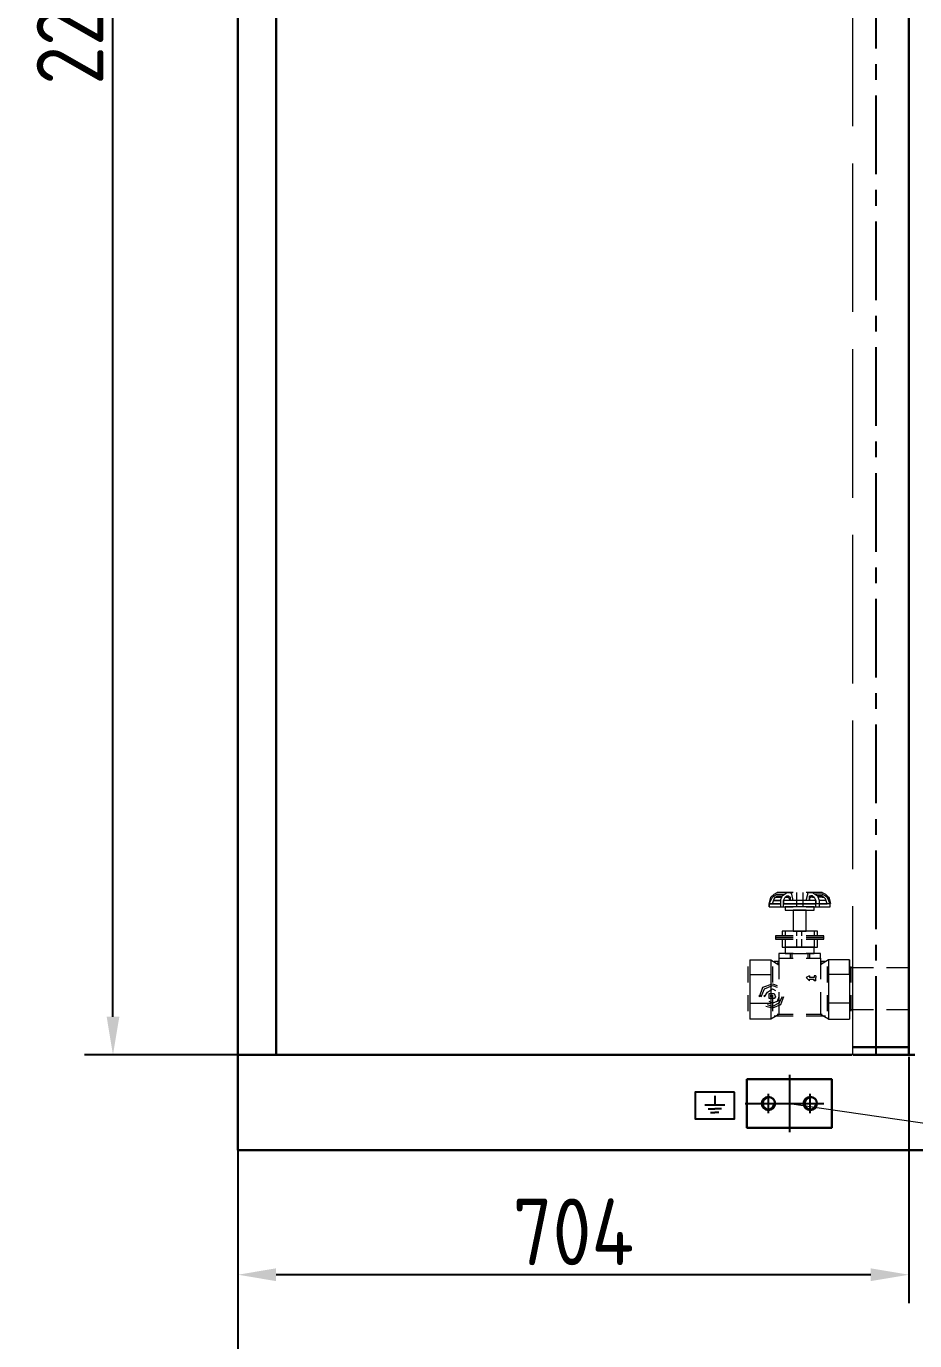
# Model space of a CAD drawing. Header units: millimetres. Extents: x 45841 to 102963, y -329287 to -163666.
# Drawn here: x 50533 to 51465, y -167055 to -165675 of the extents above; entities that cross this region are included whole.
import ezdxf

# ---------------------------------------------------------------- set-up
doc = ezdxf.new("R2010")
doc.units = ezdxf.units.MM
doc.header["$LTSCALE"] = 13
for name, pattern in [('ACAD_ISO02W100', [15, 12, -3]), ('CENTER', [50.8, 31.75, -6.35, 6.35, -6.35]), ('CENTERX2', [101.6, 63.5, -12.7, 12.7, -12.7])]:
    doc.linetypes.add(name, pattern=pattern)
doc.layers.get('0').update_dxf_attribs({"color": 1, "linetype": 'CENTER'})
doc.layers.add('1', color=4, linetype='Continuous')
doc.layers.add('粗实线', color=4, linetype='Continuous')
doc.layers.add('标注、文本', color=3, linetype='Continuous', lineweight=25)
doc.layers.add('铁心', color=3, linetype='Continuous', lineweight=0)
doc.styles.get("Standard").update_dxf_attribs({"font": 'gbenor.shx', "bigfont": 'gbcbig.shx'})
doc.dimstyles.new('1-15', dxfattribs={"dimscale": 20, "dimtxt": 3.5, "dimasz": 2, "dimexe": 1.5, "dimexo": 0.5, "dimgap": 0.5, "dimtad": 1, "dimtoh": 1, "dimdec": 1, "dimdsep": 46, "dimtxsty": 'Standard', "dimcen": 2.5, "dimclrd": 3, "dimclre": 3, "dimclrt": 3, "dimadec": 0, "dimazin": 2, "dimtfac": 1, "dimtdec": 1, "dimtmove": 0, "dimatfit": 2, "dimfxl": 1, "dimarcsym": 0})

# ---------------------------------------------------------------- blocks, each defined once
blk = doc.blocks.new('*D1778')
at = {"layer": 'Defpoints', "color": 0, "transparency": 16777216}
for p in [(50754.9, -166746.9), (51458.9, -166746.9), (50754.9, -166985.7)]:
    blk.add_point(p, dxfattribs=at)
at = {"layer": '标注、文本', "color": 3, "lineweight": -2, "transparency": 16777216}
for p, q in [((50754.9, -166756.9), (50754.9, -167015.7)), ((51458.9, -166756.9), (51458.9, -167015.7)), ((51418.9, -166985.7), (50794.9, -166985.7))]:
    blk.add_line(p, q, dxfattribs=at)
at = {"layer": '标注、文本', "color": 3, "transparency": 16777216}
for points in [[(50794.9, -166979), (50794.9, -166992.4), (50754.9, -166985.7)], [(51418.9, -166979), (51418.9, -166992.4), (51458.9, -166985.7)]]:
    blk.add_solid(points, dxfattribs=at)
at = {"layer": '标注、文本', "color": 3, "transparency": 16777216, "insert": (51106.9, -166940.7), "char_height": 70, "attachment_point": 5}
blk.add_mtext('704', dxfattribs=at)
blk = doc.blocks.new('*D1779')
at = {"layer": 'Defpoints', "color": 0, "transparency": 16777216}
for p in [(50754.9, -166854.9), (52510.9, -166854.9), (50754.9, -167112.8)]:
    blk.add_point(p, dxfattribs=at)
at = {"layer": '标注、文本', "color": 3, "lineweight": -2, "transparency": 16777216}
for p, q in [((50754.9, -166864.9), (50754.9, -167142.8)), ((52510.9, -166864.9), (52510.9, -167142.8)), ((52470.9, -167112.8), (50794.9, -167112.8))]:
    blk.add_line(p, q, dxfattribs=at)
at = {"layer": '标注、文本', "color": 3, "transparency": 16777216}
for points in [[(50794.9, -167106.1), (50794.9, -167119.5), (50754.9, -167112.8)], [(52470.9, -167106.1), (52470.9, -167119.5), (52510.9, -167112.8)]]:
    blk.add_solid(points, dxfattribs=at)
at = {"layer": '标注、文本', "color": 3, "transparency": 16777216, "insert": (51632.9, -167067.8), "char_height": 70, "attachment_point": 5}
blk.add_mtext('1756', dxfattribs=at)
blk = doc.blocks.new('*D1777')
at = {"layer": 'Defpoints', "color": 0, "transparency": 16777216}
for p in [(50623.8, -164555), (50754.9, -164555), (50854.9, -166754.9)]:
    blk.add_point(p, dxfattribs=at)
at = {"layer": '标注、文本', "color": 3, "lineweight": -2, "transparency": 16777216}
for p, q in [((50744.9, -164555), (50593.8, -164555)), ((50623.8, -166714.9), (50623.8, -164595)), ((50844.9, -166754.9), (50593.8, -166754.9))]:
    blk.add_line(p, q, dxfattribs=at)
at = {"layer": '标注、文本', "color": 3, "transparency": 16777216}
for points in [[(50617.2, -164595), (50630.5, -164595), (50623.8, -164555)], [(50617.2, -166714.9), (50630.5, -166714.9), (50623.8, -166754.9)]]:
    blk.add_solid(points, dxfattribs=at)
at = {"layer": '标注、文本', "color": 3, "transparency": 16777216, "insert": (50578.8, -165654.9), "char_height": 70, "attachment_point": 5, "rotation": 90}
blk.add_mtext('2200', dxfattribs=at)
blk = doc.blocks.new('257561')
at = {"layer": '标注、文本'}
for p, q in [((856.87, 2219.06), (856.87, 2214.09)), ((851.69, 2214.09), (862.06, 2214.09)), ((853.4, 2212.22), (856.87, 2212.22)), ((854.71, 2210.17), (856.87, 2210.17)), ((860.35, 2212.22), (856.87, 2212.22)), ((859.04, 2210.17), (856.87, 2210.17))]:
    blk.add_line(p, q, dxfattribs=at)

msp = doc.modelspace()

# ---------------------------------------------------------------- linework, layer by layer
at = {"color": 2, "linetype": 'ACAD_ISO02W100', "lineweight": 13}
msp.add_line((51399.916, -166754.91), (51399.916, -164584.958), dxfattribs=at)
for points in [[(51313.97, -166589.457), (51317.341, -166586.086), (51320.712, -166584.401)], [(51315.655, -166589.457), (51317.341, -166587.772), (51320.712, -166586.086)], [(51317.341, -166591.143), (51319.026, -166589.457), (51320.712, -166587.772)], [(51317.341, -166591.143), (51319.026, -166589.457), (51320.712, -166589.457)], [(51337.566, -166584.401), (51320.712, -166584.401)], [(51324.083, -166592.828), (51325.768, -166587.772), (51330.824, -166584.401)], [(51327.453, -166592.828), (51329.139, -166589.457), (51330.824, -166587.772)], [(51327.453, -166592.828), (51329.139, -166589.457), (51330.824, -166589.457)], [(51327.453, -166599.57), (51327.453, -166592.828), (51327.453, -166596.199)], [(51332.51, -166587.772), (51334.195, -166589.457)], [(51334.195, -166592.828), (51332.51, -166589.457)], [(51337.566, -166592.828), (51335.881, -166586.086), (51334.195, -166584.401)], [(51351.049, -166592.828), (51352.735, -166586.086), (51352.735, -166584.401)], [(51352.735, -166584.401), (51357.791, -166584.401), (51362.847, -166587.772), (51364.533, -166592.828)], [(51354.42, -166592.828), (51354.42, -166589.457), (51354.42, -166587.772), (51356.106, -166587.772)], [(51354.42, -166589.457), (51354.42, -166592.828)], [(51354.42, -166589.457), (51356.106, -166589.457)], [(51357.791, -166587.772), (51359.476, -166589.457), (51361.162, -166592.828)], [(51357.791, -166589.457), (51359.476, -166589.457), (51361.162, -166592.828)], [(51361.162, -166599.57), (51361.162, -166592.828), (51361.162, -166596.199)], [(51367.904, -166584.401), (51371.274, -166586.086), (51374.645, -166589.457)], [(51367.904, -166586.086), (51371.274, -166587.772), (51372.96, -166589.457)], [(51367.904, -166587.772), (51369.589, -166589.457), (51371.274, -166591.143)], [(51367.904, -166589.457), (51369.589, -166589.457), (51371.274, -166591.143)], [(51312.285, -166596.199), (51312.285, -166599.57), (51337.566, -166599.57)], [(51324.083, -166596.199), (51312.285, -166596.199), (51312.285, -166599.57), (51337.566, -166599.57)], [(51361.162, -166596.199), (51327.453, -166596.199)], [(51351.049, -166599.57), (51376.331, -166599.57), (51376.331, -166596.199)], [(51351.049, -166599.57), (51376.331, -166599.57), (51376.331, -166596.199), (51364.533, -166596.199)], [(51319.026, -166629.907), (51319.026, -166631.593), (51337.566, -166631.593)], [(51337.566, -166629.907), (51319.026, -166629.907)], [(51319.026, -166631.593), (51319.026, -166633.278), (51337.566, -166633.278)], [(51337.566, -166631.593), (51319.026, -166631.593)], [(51362.847, -166629.907), (51362.847, -166624.851), (51325.768, -166624.851), (51325.768, -166629.907)], [(51325.768, -166633.278), (51325.768, -166641.705), (51362.847, -166641.705), (51362.847, -166633.278)], [(51351.049, -166631.593), (51369.589, -166631.593), (51369.589, -166629.907), (51351.049, -166629.907)], [(51351.049, -166633.278), (51369.589, -166633.278), (51369.589, -166631.593), (51351.049, -166631.593)], [(51292.06, -166655.189), (51292.06, -166670.357), (51313.97, -166670.357)], [(51292.06, -166655.189), (51292.06, -166670.357), (51292.06, -166700.695), (51292.06, -166717.549)], [(51313.97, -166655.189), (51313.97, -166670.357), (51313.97, -166700.695), (51313.97, -166717.549)], [(51322.397, -166648.447), (51322.397, -166653.503), (51337.566, -166653.503)], [(51337.566, -166648.447), (51322.397, -166648.447)], [(51322.397, -166653.503), (51322.397, -166675.414)], [(51351.049, -166653.503), (51366.218, -166653.503), (51366.218, -166648.447), (51351.049, -166648.447)], [(51366.218, -166653.503), (51366.218, -166675.414)], [(51374.645, -166655.189), (51374.645, -166670.357), (51374.645, -166700.695), (51374.645, -166717.549)], [(51396.556, -166655.189), (51396.556, -166670.357), (51396.556, -166700.695), (51396.556, -166717.549)], [(51290.374, -166678.785), (51290.374, -166661.93)], [(51354.42, -166672.043), (51351.049, -166673.728), (51354.42, -166677.099)], [(51354.42, -166672.043), (51354.42, -166673.728)], [(51354.42, -166677.099), (51354.42, -166675.414), (51359.476, -166675.414)], [(51361.162, -166672.043), (51359.476, -166672.043), (51359.476, -166673.728)], [(51361.162, -166677.099), (51359.476, -166677.099), (51359.476, -166675.414)], [(51361.162, -166672.043), (51361.162, -166673.728)], [(51398.241, -166678.785), (51398.241, -166661.93)], [(51421.837, -166663.616), (51398.241, -166663.616)], [(51458.916, -166663.616), (51435.32, -166663.616)], [(51302.172, -166693.953), (51305.543, -166683.841), (51315.655, -166680.47), (51320.712, -166682.155)], [(51303.857, -166693.953), (51307.228, -166685.526), (51315.655, -166682.155), (51320.712, -166683.841)], [(51307.228, -166693.953), (51310.599, -166688.897), (51315.655, -166685.526), (51319.026, -166687.212)], [(51322.397, -166688.897), (51322.397, -166712.493), (51313.97, -166717.549)], [(51366.218, -166688.897), (51366.218, -166712.493)], [(51292.06, -166700.695), (51313.97, -166700.695)], [(51302.172, -166693.953), (51302.172, -166692.268)], [(51303.857, -166693.953), (51303.857, -166692.268)], [(51327.453, -166693.953), (51324.083, -166702.38), (51315.655, -166705.751), (51308.914, -166704.066)], [(51325.768, -166693.953), (51322.397, -166700.695), (51315.655, -166704.066), (51310.599, -166702.38)], [(51322.397, -166693.953), (51320.712, -166699.01), (51315.655, -166700.695), (51312.285, -166699.01)], [(51315.655, -166692.268), (51315.655, -166709.122)], [(51372.96, -166692.268), (51372.96, -166709.122)], [(51337.566, -166714.178), (51317.341, -166714.178)], [(51337.566, -166712.493), (51320.712, -166712.493)], [(51337.566, -166712.493), (51322.397, -166712.493)], [(51367.904, -166712.493), (51351.049, -166712.493)], [(51371.274, -166714.178), (51351.049, -166714.178)], [(51421.837, -166707.437), (51398.241, -166707.437)], [(51458.916, -166707.437), (51435.32, -166707.437)]]:
    msp.add_lwpolyline(points, dxfattribs=at)
for points in [[(51329.139, -166599.57), (51329.139, -166602.941), (51359.476, -166602.941), (51359.476, -166599.57)], [(51337.566, -166602.941), (51337.566, -166624.851), (51351.049, -166624.851), (51351.049, -166602.941)], [(51329.139, -166641.705), (51329.139, -166648.447), (51359.476, -166648.447), (51359.476, -166641.705)], [(51312.285, -166693.953), (51312.285, -166690.582), (51315.655, -166690.582), (51317.341, -166690.582), (51319.026, -166693.953), (51317.341, -166695.639), (51315.655, -166695.639), (51312.285, -166695.639)], [(51313.97, -166693.953), (51313.97, -166692.268), (51315.655, -166692.268), (51315.655, -166693.953)]]:
    msp.add_lwpolyline(points, close=True, dxfattribs=at)
for points in [[(51312.285, -166596.199), (51312.285, -166596.199), (51313.97, -166589.457), (51313.97, -166589.457)], [(51312.285, -166596.199), (51312.285, -166596.199), (51315.655, -166589.457), (51315.655, -166589.457)], [(51315.655, -166596.199), (51315.655, -166596.199), (51317.341, -166591.143), (51317.341, -166591.143)], [(51315.655, -166596.199), (51315.655, -166596.199), (51317.341, -166591.143), (51317.341, -166591.143)], [(51324.083, -166592.828), (51324.083, -166592.828), (51317.341, -166592.828), (51317.341, -166592.828)], [(51317.341, -166592.828), (51317.341, -166592.828), (51324.083, -166592.828), (51324.083, -166592.828)], [(51320.712, -166586.086), (51320.712, -166586.086), (51329.139, -166586.086), (51329.139, -166586.086)], [(51320.712, -166587.772), (51320.712, -166587.772), (51325.768, -166587.772), (51325.768, -166587.772)], [(51320.712, -166589.457), (51320.712, -166589.457), (51325.768, -166589.457), (51325.768, -166589.457)], [(51324.083, -166592.828), (51324.083, -166592.828), (51324.083, -166599.57), (51324.083, -166599.57)], [(51361.162, -166592.828), (51361.162, -166592.828), (51327.453, -166592.828), (51327.453, -166592.828)], [(51330.824, -166584.401), (51330.824, -166584.401), (51334.195, -166584.401), (51334.195, -166584.401)], [(51330.824, -166587.772), (51330.824, -166587.772), (51332.51, -166587.772), (51332.51, -166587.772)], [(51330.824, -166589.457), (51330.824, -166589.457), (51332.51, -166589.457), (51332.51, -166589.457)], [(51334.195, -166589.457), (51334.195, -166589.457), (51334.195, -166592.828), (51334.195, -166592.828)], [(51335.881, -166586.086), (51335.881, -166586.086), (51335.881, -166584.401), (51335.881, -166584.401)], [(51340.937, -166584.401), (51340.937, -166584.401), (51340.937, -166599.57), (51340.937, -166599.57)], [(51347.678, -166584.401), (51347.678, -166584.401), (51347.678, -166599.57), (51347.678, -166599.57)], [(51367.904, -166584.401), (51367.904, -166584.401), (51351.049, -166584.401), (51351.049, -166584.401)], [(51357.791, -166587.772), (51357.791, -166587.772), (51356.106, -166587.772), (51356.106, -166587.772)], [(51357.791, -166589.457), (51357.791, -166589.457), (51356.106, -166589.457), (51356.106, -166589.457)], [(51367.904, -166586.086), (51367.904, -166586.086), (51359.476, -166586.086), (51359.476, -166586.086)], [(51367.904, -166587.772), (51367.904, -166587.772), (51362.847, -166587.772), (51362.847, -166587.772)], [(51367.904, -166589.457), (51367.904, -166589.457), (51362.847, -166589.457), (51362.847, -166589.457)], [(51371.274, -166592.828), (51371.274, -166592.828), (51364.533, -166592.828), (51364.533, -166592.828)], [(51364.533, -166592.828), (51364.533, -166592.828), (51364.533, -166599.57), (51364.533, -166599.57)], [(51372.96, -166596.199), (51372.96, -166596.199), (51371.274, -166591.143), (51371.274, -166591.143)], [(51372.96, -166596.199), (51372.96, -166596.199), (51371.274, -166591.143), (51371.274, -166591.143)], [(51376.331, -166596.199), (51376.331, -166596.199), (51372.96, -166589.457), (51372.96, -166589.457)], [(51312.285, -166596.199), (51312.285, -166596.199), (51324.083, -166596.199), (51324.083, -166596.199)], [(51312.285, -166599.57), (51312.285, -166599.57), (51312.285, -166596.199), (51312.285, -166596.199)], [(51324.083, -166596.199), (51324.083, -166596.199), (51315.655, -166596.199), (51315.655, -166596.199)], [(51327.453, -166596.199), (51327.453, -166596.199), (51361.162, -166596.199), (51361.162, -166596.199)], [(51364.533, -166596.199), (51364.533, -166596.199), (51361.162, -166596.199), (51361.162, -166596.199)], [(51364.533, -166596.199), (51364.533, -166596.199), (51372.96, -166596.199), (51372.96, -166596.199)], [(51329.139, -166624.851), (51329.139, -166624.851), (51329.139, -166629.907), (51329.139, -166629.907)], [(51329.139, -166633.278), (51329.139, -166633.278), (51329.139, -166641.705), (51329.139, -166641.705)], [(51340.937, -166624.851), (51340.937, -166624.851), (51340.937, -166629.907), (51340.937, -166629.907)], [(51340.937, -166633.278), (51340.937, -166633.278), (51340.937, -166641.705), (51340.937, -166641.705)], [(51345.993, -166624.851), (51345.993, -166624.851), (51345.993, -166629.907), (51345.993, -166629.907)], [(51345.993, -166633.278), (51345.993, -166633.278), (51345.993, -166641.705), (51345.993, -166641.705)], [(51359.476, -166624.851), (51359.476, -166624.851), (51359.476, -166629.907), (51359.476, -166629.907)], [(51359.476, -166633.278), (51359.476, -166633.278), (51359.476, -166641.705), (51359.476, -166641.705)], [(51292.06, -166655.189), (51292.06, -166655.189), (51313.97, -166655.189), (51313.97, -166655.189)], [(51313.97, -166655.189), (51313.97, -166655.189), (51322.397, -166660.245), (51322.397, -166660.245)], [(51322.397, -166656.874), (51322.397, -166656.874), (51317.341, -166656.874), (51317.341, -166656.874)], [(51322.397, -166658.559), (51322.397, -166658.559), (51320.712, -166658.559), (51320.712, -166658.559)], [(51334.195, -166648.447), (51334.195, -166648.447), (51334.195, -166653.503), (51334.195, -166653.503)], [(51335.881, -166648.447), (51335.881, -166648.447), (51335.881, -166653.503), (51335.881, -166653.503)], [(51352.735, -166648.447), (51352.735, -166648.447), (51352.735, -166653.503), (51352.735, -166653.503)], [(51354.42, -166648.447), (51354.42, -166648.447), (51354.42, -166653.503), (51354.42, -166653.503)], [(51374.645, -166655.189), (51374.645, -166655.189), (51366.218, -166660.245), (51366.218, -166660.245)], [(51371.274, -166656.874), (51371.274, -166656.874), (51366.218, -166656.874), (51366.218, -166656.874)], [(51367.904, -166658.559), (51367.904, -166658.559), (51366.218, -166658.559), (51366.218, -166658.559)], [(51386.443, -166655.189), (51386.443, -166655.189), (51374.645, -166655.189), (51374.645, -166655.189)], [(51396.556, -166655.189), (51396.556, -166655.189), (51386.443, -166655.189), (51386.443, -166655.189)], [(51396.556, -166670.357), (51396.556, -166670.357), (51396.556, -166655.189), (51396.556, -166655.189)], [(51315.655, -166661.93), (51315.655, -166661.93), (51315.655, -166678.785), (51315.655, -166678.785)], [(51359.476, -166673.728), (51359.476, -166673.728), (51354.42, -166673.728), (51354.42, -166673.728)], [(51361.162, -166677.099), (51361.162, -166677.099), (51361.162, -166673.728), (51361.162, -166673.728)], [(51372.96, -166661.93), (51372.96, -166661.93), (51372.96, -166678.785), (51372.96, -166678.785)], [(51386.443, -166670.357), (51386.443, -166670.357), (51374.645, -166670.357), (51374.645, -166670.357)], [(51396.556, -166670.357), (51396.556, -166670.357), (51386.443, -166670.357), (51386.443, -166670.357)], [(51290.374, -166709.122), (51290.374, -166709.122), (51290.374, -166692.268), (51290.374, -166692.268)], [(51307.228, -166693.953), (51307.228, -166693.953), (51307.228, -166692.268), (51307.228, -166692.268)], [(51386.443, -166700.695), (51386.443, -166700.695), (51374.645, -166700.695), (51374.645, -166700.695)], [(51396.556, -166700.695), (51396.556, -166700.695), (51386.443, -166700.695), (51386.443, -166700.695)], [(51398.241, -166709.122), (51398.241, -166709.122), (51398.241, -166692.268), (51398.241, -166692.268)], [(51366.218, -166712.493), (51366.218, -166712.493), (51351.049, -166712.493), (51351.049, -166712.493)], [(51374.645, -166717.549), (51374.645, -166717.549), (51366.218, -166712.493), (51366.218, -166712.493)], [(51313.97, -166717.549), (51313.97, -166717.549), (51292.06, -166717.549), (51292.06, -166717.549)], [(51374.645, -166717.549), (51374.645, -166717.549), (51388.129, -166717.549), (51388.129, -166717.549)], [(51388.129, -166717.549), (51388.129, -166717.549), (51396.556, -166717.549), (51396.556, -166717.549)]]:
    msp.add_open_spline(points, degree=3, dxfattribs=at)
at = {"layer": '1', "color": 1, "linetype": 'CENTERX2', "lineweight": -3, "ltscale": 0.1}
for p, q in [((51424.335, -166754.91), (51424.335, -164584.958)), ((51424.335, -166754.91), (51424.335, -164584.958)), ((51333.423, -166775.82), (51333.423, -166836.095)), ((51311.423, -166815.966), (51311.423, -166795.949)), ((51355.423, -166815.966), (51355.423, -166795.949)), ((51287.1, -166805.958), (51379.745, -166805.958))]:
    msp.add_line(p, q, dxfattribs=at)
at = {"layer": '标注、文本', "color": 4, "lineweight": 30}
for p, q in [((50754.916, -164554.958), (50754.916, -166854.91)), ((51398.917, -166754.91), (50754.916, -166754.91)), ((50754.916, -166854.91), (52510.916, -166854.91))]:
    msp.add_line(p, q, dxfattribs=at)
msp.add_lwpolyline([(51288.923, -166780.458), (51377.923, -166780.458), (51377.923, -166831.458), (51288.923, -166831.458)], close=True, dxfattribs=at)
at = {"layer": '标注、文本'}
msp.add_lwpolyline([(51275.981, -166794.179), (51234.461, -166794.179), (51234.461, -166821.887), (51275.981, -166821.887)], close=True, dxfattribs=at)
at = {"layer": '标注、文本', "color": 4, "lineweight": 30}
for centre in [(51311.423, -166805.958), (51355.423, -166805.958)]:
    msp.add_circle(centre, 7, dxfattribs=at)
at = {"layer": '标注、文本'}
for centre in [(51311.423, -166805.958), (51355.423, -166805.958)]:
    msp.add_arc(centre, 6, 90, 0, dxfattribs=at)
at = {"layer": '标注、文本', "color": 4, "lineweight": 30}
msp.add_open_spline([(51376.331, -166596.199), (51376.331, -166596.199), (51374.645, -166589.457), (51374.645, -166589.457)], degree=3, dxfattribs=at)
at = {"layer": '粗实线', "lineweight": 30}
for p, q in [((50794.916, -166754.91), (50794.916, -164584.958)), ((51458.916, -164584.958), (51458.916, -166754.91)), ((51458.916, -166746.91), (51399.916, -166746.91)), ((51464.916, -166754.91), (51399.916, -166754.91))]:
    msp.add_line(p, q, dxfattribs=at)
at = {"layer": '铁心'}
msp.add_lwpolyline([(51333.423, -166805.958), (53588.445, -167134.041), (53588.445, -167134.041)], dxfattribs=at)

# ---------------------------------------------------------------- block references
at = {"layer": '标注、文本', "xscale": -2, "yscale": 2, "zscale": 2}
msp.add_blockref('257561', (52968.947, -171235.89), dxfattribs=at)

# ---------------------------------------------------------------- dimensions: what is measured, and where the dimension line sits
at = {"layer": '标注、文本'}
for base, p1, p2, angle, picture, middle in [((50623.826, -164554.958), (50854.916, -166754.91), (50754.916, -164554.958), 90, '*D1777', (50578.826, -165654.934)), ((50754.916, -166985.687), (51458.916, -166746.91), (50754.916, -166746.91), 180, '*D1778', (51106.916, -166940.687)), ((50754.916, -167112.802), (52510.916, -166854.91), (50754.916, -166854.91), 180, '*D1779', (51632.916, -167067.802))]:
    dim = msp.add_linear_dim(base=base, p1=p1, p2=p2, angle=angle, dimstyle='1-15', dxfattribs=at)
    dim.commit()
    dim.dimension.update_dxf_attribs({"geometry": picture, "text_midpoint": middle})

doc.saveas('drawing.dxf')
